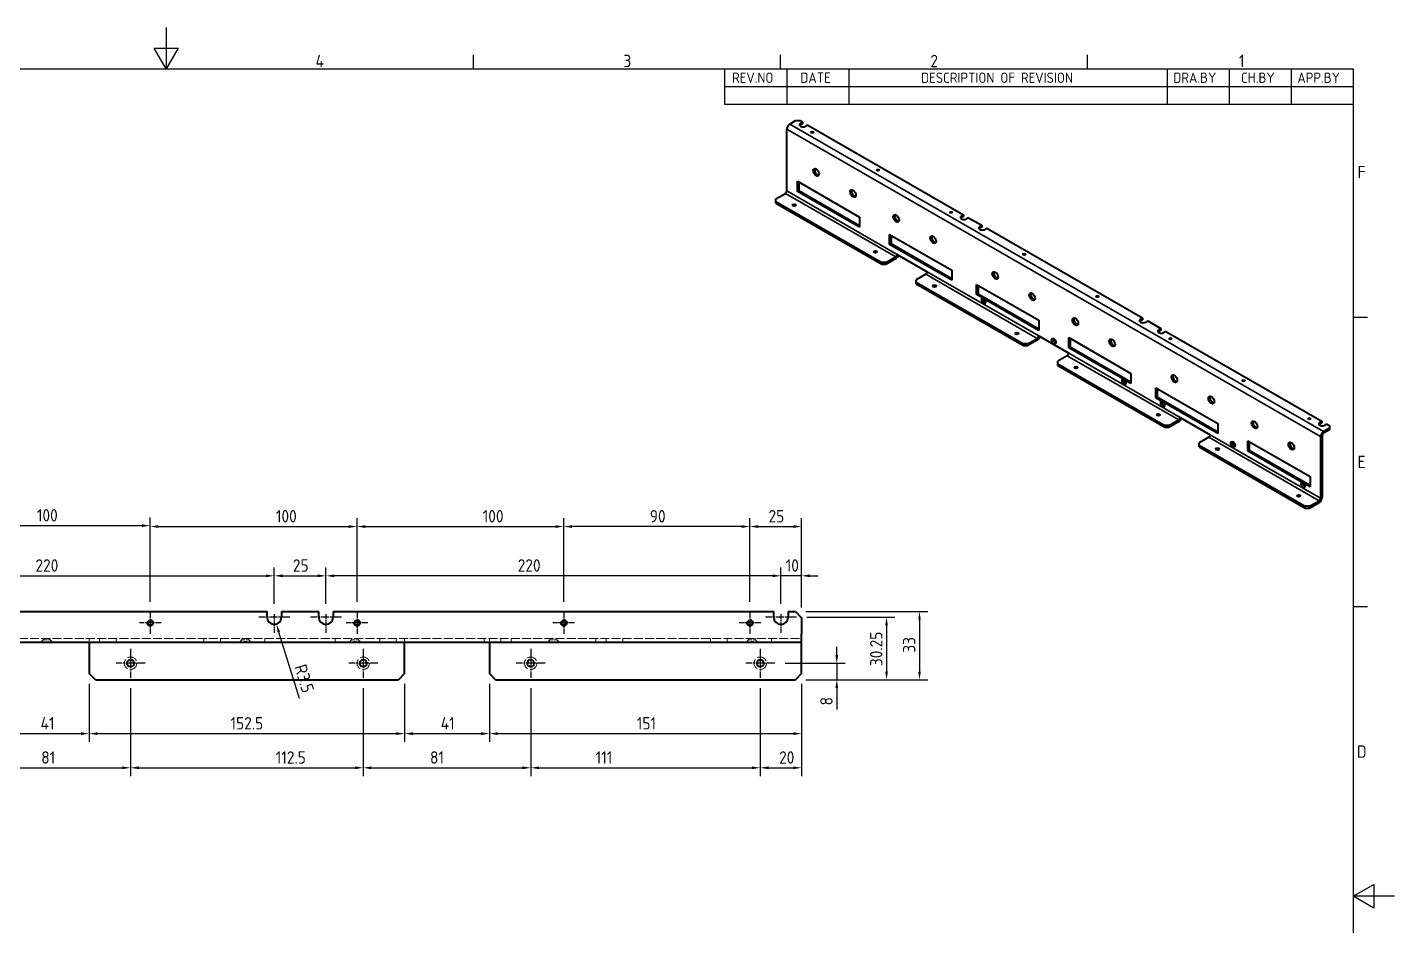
# Model space of a CAD drawing. Header units: millimetres. Extents: x 0 to 1188, y 0 to 840.
# Drawn here: x 527 to 1188, y 406 to 840 of the extents above; entities that cross this region are included whole.
import ezdxf

# ---------------------------------------------------------------- set-up
doc = ezdxf.new("R2010")
doc.units = ezdxf.units.MM
doc.header["$LTSCALE"] = 2
doc.linetypes.add('CHAIN', pattern=[0.3543, 0.2362, -0.0295, 0.0591, -0.0295])
doc.linetypes.add('DASHED', pattern=[0.2067, 0.1654, -0.0413])
doc.layers.get('0').update_dxf_attribs({"color": 3, "lineweight": 25})
for name, color, linetype, lineweight in [('가려진 것(ISO)', 2, 'DASHED', 18), ('가시적인 것(ISO)', 3, 'Continuous', 40), ('가시적인 좁은 것(ISO)', 3, 'Continuous', 35), ('경계(ISO)', 7, 'Continuous', 25), ('기호(ISO)', 5, 'Continuous', 25), ('중심 표식(ISO)', 1, 'Continuous', 25), ('치수(ISO)', 2, 'Continuous', 25)]:
    doc.layers.add(name, color=color, linetype=linetype, lineweight=lineweight)
doc.styles.add('ISO Proportiona M2B', font='isocp.shx')
doc.styles.add('문자 텍스트_M2B', font='isocp.shx')
doc.styles.add('치수 텍스트_PSTEK_POSCO', font='isocp.shx')
doc.dimstyles.new('치수_PSTEK_POSCO', dxfattribs={"dimscale": 2, "dimtxt": 3, "dimasz": 2, "dimexe": 2, "dimexo": 2.5, "dimgap": 1, "dimtad": 1, "dimrnd": 1e-08, "dimdsep": 46, "dimtxsty": '치수 텍스트_PSTEK_POSCO', "dimcen": 0.09, "dimdle": 10, "dimclrd": 7, "dimclre": 7, "dimclrt": 2, "dimadec": 1, "dimazin": 2, "dimtfac": 1, "dimtmove": 0, "dimatfit": 3, "dimfxl": 0, "dimtolj": 1, "dimlwd": -1, "dimlwe": -1, "dimarcsym": 0})

# ---------------------------------------------------------------- blocks, each defined once
blk = doc.blocks.new('경계 Default Border')
at = {"layer": '경계(ISO)'}
for p, q in [((371.25, 410), (371.25, 413.4)), ((445.5, 410), (445.5, 413.4)), ((519.75, 410), (519.75, 413.4)), ((584, 350), (587.4, 350)), ((584, 280), (587.4, 280))]:
    blk.add_line(p, q, dxfattribs=at)
at = {"layer": '경계(ISO)', "flags": 128}
for points in [[(297, 420), (297, 410), (294.11, 415), (299.89, 415), (297, 410)], [(10, 10), (10, 410), (584, 410), (584, 10), (10, 10)], [(594, 210), (584, 210), (589, 212.89), (589, 207.11), (584, 210)]]:
    blk.add_lwpolyline(points, dxfattribs=at)
at = {"layer": '경계(ISO)', "color": 2, "char_height": 3, "attachment_point": 7, "style": '문자 텍스트_M2B'}
for s, insert in [('4', (333.1, 410.4)), ('3', (407.54, 410.37)), ('2', (481.75, 410.37)), ('1', (556.36, 410.4)), ('F', (585.04, 383.5)), ('E', (585.04, 313.47)), ('D', (584.88, 243.47))]:
    blk.add_mtext(s, dxfattribs=dict(at, insert=insert))
blk = doc.blocks.new('리비전 내역')
at = {"layer": '기호(ISO)'}
for p, q in [((432, 410), (584, 410)), ((432, 410), (432, 405.72)), ((447, 410), (447, 405.72)), ((462, 410), (462, 405.72)), ((539, 410), (539, 405.72)), ((554, 410), (554, 405.72)), ((569, 410), (569, 405.72)), ((584, 410), (584, 405.72)), ((432, 405.72), (584, 405.72)), ((432, 405.72), (432, 401.44)), ((447, 405.72), (447, 401.44)), ((462, 405.72), (462, 401.44)), ((539, 405.72), (539, 401.44)), ((554, 405.72), (554, 401.44)), ((569, 405.72), (569, 401.44)), ((584, 405.72), (584, 401.44)), ((432, 401.44), (584, 401.44))]:
    blk.add_line(p, q, dxfattribs=at)
at = {"layer": '기호(ISO)', "color": 2, "char_height": 2.5, "attachment_point": 7, "style": 'ISO Proportiona M2B'}
for s, insert in [('REV.NO', (433.79, 406.58)), ('DATE', (450.31, 406.58)), ('DESCRIPTION OF REVISION', (479.51, 406.58)), ('DRA.BY', (540.48, 406.58)), ('CH.BY', (556.86, 406.58)), ('APP.BY', (570.48, 406.58))]:
    blk.add_mtext(s, dxfattribs=dict(at, insert=insert))
blk = doc.blocks.new('*D38')
at = {"layer": 'Defpoints', "color": 0, "transparency": 16777216}
for p in [(646.23, 574.91), (426.23, 556.41), (646.23, 556.41)]:
    blk.add_point(p, dxfattribs=at)
at = {"layer": '치수(ISO)', "color": 7, "transparency": 16777216}
for p, q in [((426.23, 561.41), (426.23, 578.91)), ((646.23, 561.41), (646.23, 578.91)), ((430.23, 574.91), (642.23, 574.91))]:
    blk.add_line(p, q, dxfattribs=at)
for points in [[(430.23, 575.58), (430.23, 574.25), (426.23, 574.91)], [(642.23, 575.58), (642.23, 574.25), (646.23, 574.91)]]:
    blk.add_solid(points, dxfattribs=at)
at = {"layer": '치수(ISO)', "color": 2, "transparency": 16777216, "insert": (530.75, 579.91), "char_height": 6, "attachment_point": 4, "style": '치수 텍스트_PSTEK_POSCO'}
blk.add_mtext('\\A1;220', dxfattribs=at)
blk = doc.blocks.new('*D39')
at = {"layer": 'Defpoints', "color": 0, "transparency": 16777216}
for p in [(671.23, 574.91), (646.23, 556.41), (671.23, 556.41)]:
    blk.add_point(p, dxfattribs=at)
at = {"layer": '치수(ISO)', "color": 7, "transparency": 16777216}
for p, q in [((646.23, 561.41), (646.23, 578.91)), ((671.23, 561.41), (671.23, 578.91)), ((650.23, 574.91), (667.23, 574.91))]:
    blk.add_line(p, q, dxfattribs=at)
for points in [[(650.23, 575.58), (650.23, 574.25), (646.23, 574.91)], [(667.23, 575.58), (667.23, 574.25), (671.23, 574.91)]]:
    blk.add_solid(points, dxfattribs=at)
at = {"layer": '치수(ISO)', "color": 2, "transparency": 16777216, "insert": (655.23, 579.91), "char_height": 6, "attachment_point": 4, "style": '치수 텍스트_PSTEK_POSCO'}
blk.add_mtext('\\A1;25', dxfattribs=at)
blk = doc.blocks.new('*D41')
at = {"layer": 'Defpoints', "color": 0, "transparency": 16777216}
for p in [(586.23, 599.16), (486.23, 557.39), (586.23, 557.39)]:
    blk.add_point(p, dxfattribs=at)
at = {"layer": '치수(ISO)', "color": 7, "transparency": 16777216}
for p, q in [((486.23, 562.39), (486.23, 603.16)), ((586.23, 562.39), (586.23, 603.16)), ((490.23, 599.16), (582.23, 599.16))]:
    blk.add_line(p, q, dxfattribs=at)
for points in [[(490.23, 599.83), (490.23, 598.5), (486.23, 599.16)], [(582.23, 599.83), (582.23, 598.5), (586.23, 599.16)]]:
    blk.add_solid(points, dxfattribs=at)
at = {"layer": '치수(ISO)', "color": 2, "transparency": 16777216, "insert": (531.43, 604.16), "char_height": 6, "attachment_point": 4, "style": '치수 텍스트_PSTEK_POSCO'}
blk.add_mtext('\\A1;100', dxfattribs=at)
blk = doc.blocks.new('*D42')
at = {"layer": 'Defpoints', "color": 0, "transparency": 16777216}
for p in [(686.23, 598.72), (586.23, 557.39), (686.23, 557.39)]:
    blk.add_point(p, dxfattribs=at)
at = {"layer": '치수(ISO)', "color": 7, "transparency": 16777216}
for p, q in [((586.23, 562.39), (586.23, 602.72)), ((686.23, 562.39), (686.23, 602.72)), ((590.23, 598.72), (682.23, 598.72))]:
    blk.add_line(p, q, dxfattribs=at)
for points in [[(590.23, 599.38), (590.23, 598.05), (586.23, 598.72)], [(682.23, 599.38), (682.23, 598.05), (686.23, 598.72)]]:
    blk.add_solid(points, dxfattribs=at)
at = {"layer": '치수(ISO)', "color": 2, "transparency": 16777216, "insert": (647.01, 603.72), "char_height": 6, "attachment_point": 4, "style": '치수 텍스트_PSTEK_POSCO'}
blk.add_mtext('\\A1;100', dxfattribs=at)
blk = doc.blocks.new('*D43')
at = {"layer": 'Defpoints', "color": 0, "transparency": 16777216}
for p in [(646.23, 554.91), (647.27, 551.57)]:
    blk.add_point(p, dxfattribs=at)
at = {"layer": '치수(ISO)', "color": 7, "transparency": 16777216}
blk.add_line((658.47, 515.6), (648.46, 547.75), dxfattribs=at)
blk.add_solid([(649.1, 547.95), (647.83, 547.55), (647.27, 551.57)], dxfattribs=at)
at = {"layer": '치수(ISO)', "color": 2, "transparency": 16777216, "insert": (658.66, 531.84), "char_height": 6, "attachment_point": 4, "rotation": 287.29811, "style": '치수 텍스트_PSTEK_POSCO'}
blk.add_mtext('\\A1;R3.5', dxfattribs=at)
blk = doc.blocks.new('*D60')
at = {"layer": 'Defpoints', "color": 0, "transparency": 16777216}
for p in [(786.23, 598.72), (686.23, 557.39), (786.23, 557.66)]:
    blk.add_point(p, dxfattribs=at)
at = {"layer": '치수(ISO)', "color": 7, "transparency": 16777216}
for p, q in [((686.23, 562.39), (686.23, 602.72)), ((786.23, 562.66), (786.23, 602.72)), ((690.23, 598.72), (782.23, 598.72))]:
    blk.add_line(p, q, dxfattribs=at)
for points in [[(690.23, 599.38), (690.23, 598.05), (686.23, 598.72)], [(782.23, 599.38), (782.23, 598.05), (786.23, 598.72)]]:
    blk.add_solid(points, dxfattribs=at)
at = {"layer": '치수(ISO)', "color": 2, "transparency": 16777216, "insert": (747.01, 603.72), "char_height": 6, "attachment_point": 4, "style": '치수 텍스트_PSTEK_POSCO'}
blk.add_mtext('\\A1;100', dxfattribs=at)
blk = doc.blocks.new('*D61')
at = {"layer": 'Defpoints', "color": 0, "transparency": 16777216}
for p in [(671.23, 574.91), (671.23, 556.41), (891.23, 556.41)]:
    blk.add_point(p, dxfattribs=at)
at = {"layer": '치수(ISO)', "color": 7, "transparency": 16777216}
for p, q in [((671.23, 561.41), (671.23, 578.91)), ((891.23, 561.41), (891.23, 578.91)), ((887.23, 574.91), (675.23, 574.91))]:
    blk.add_line(p, q, dxfattribs=at)
for points in [[(675.23, 575.58), (675.23, 574.25), (671.23, 574.91)], [(887.23, 575.58), (887.23, 574.25), (891.23, 574.91)]]:
    blk.add_solid(points, dxfattribs=at)
at = {"layer": '치수(ISO)', "color": 2, "transparency": 16777216, "insert": (763.96, 579.91), "char_height": 6, "attachment_point": 4, "style": '치수 텍스트_PSTEK_POSCO'}
blk.add_mtext('\\A1;220', dxfattribs=at)
blk = doc.blocks.new('*D64')
at = {"layer": 'Defpoints', "color": 0, "transparency": 16777216}
for p in [(898.73, 554.91), (898.23, 524.66), (942.3, 524.66)]:
    blk.add_point(p, dxfattribs=at)
at = {"layer": '치수(ISO)', "color": 7, "transparency": 16777216}
for p, q in [((903.73, 554.91), (946.3, 554.91)), ((942.3, 550.91), (942.3, 528.66)), ((903.23, 524.66), (946.3, 524.66))]:
    blk.add_line(p, q, dxfattribs=at)
for points in [[(941.64, 550.91), (942.97, 550.91), (942.3, 554.91)], [(941.64, 528.66), (942.97, 528.66), (942.3, 524.66)]]:
    blk.add_solid(points, dxfattribs=at)
at = {"layer": '치수(ISO)', "color": 2, "transparency": 16777216, "insert": (937.3, 531.26), "char_height": 6, "attachment_point": 4, "rotation": 90, "style": '치수 텍스트_PSTEK_POSCO'}
blk.add_mtext('\\A1;30.25', dxfattribs=at)
blk = doc.blocks.new('*D66')
at = {"layer": 'Defpoints', "color": 0, "transparency": 16777216}
for p in [(898.23, 557.66), (898.23, 524.66), (958.23, 524.66)]:
    blk.add_point(p, dxfattribs=at)
at = {"layer": '치수(ISO)', "color": 7, "transparency": 16777216}
for p, q in [((903.23, 557.66), (962.23, 557.66)), ((958.23, 553.66), (958.23, 528.66)), ((903.23, 524.66), (962.23, 524.66))]:
    blk.add_line(p, q, dxfattribs=at)
for points in [[(957.57, 553.66), (958.9, 553.66), (958.23, 557.66)], [(957.57, 528.66), (958.9, 528.66), (958.23, 524.66)]]:
    blk.add_solid(points, dxfattribs=at)
at = {"layer": '치수(ISO)', "color": 2, "transparency": 16777216, "insert": (953.23, 537.74), "char_height": 6, "attachment_point": 4, "rotation": 90, "style": '치수 텍스트_PSTEK_POSCO'}
blk.add_mtext('\\A1;33', dxfattribs=at)
blk = doc.blocks.new('*D69')
at = {"layer": 'Defpoints', "color": 0, "transparency": 16777216}
for p in [(576.73, 525.66), (689.23, 525.66), (689.23, 482.11)]:
    blk.add_point(p, dxfattribs=at)
at = {"layer": '치수(ISO)', "color": 7, "transparency": 16777216}
for p, q in [((576.73, 520.66), (576.73, 478.11)), ((689.23, 520.66), (689.23, 478.11)), ((580.73, 482.11), (685.23, 482.11))]:
    blk.add_line(p, q, dxfattribs=at)
for points in [[(580.73, 482.78), (580.73, 481.45), (576.73, 482.11)], [(685.23, 482.78), (685.23, 481.45), (689.23, 482.11)]]:
    blk.add_solid(points, dxfattribs=at)
at = {"layer": '치수(ISO)', "color": 2, "transparency": 16777216, "insert": (646.91, 487.11), "char_height": 6, "attachment_point": 4, "style": '치수 텍스트_PSTEK_POSCO'}
blk.add_mtext('\\A1;112.5', dxfattribs=at)
blk = doc.blocks.new('*D70')
at = {"layer": 'Defpoints', "color": 0, "transparency": 16777216}
for p in [(689.23, 525.66), (770.23, 525.66), (770.23, 482.11)]:
    blk.add_point(p, dxfattribs=at)
at = {"layer": '치수(ISO)', "color": 7, "transparency": 16777216}
for p, q in [((689.23, 520.66), (689.23, 478.11)), ((770.23, 520.66), (770.23, 478.11)), ((693.23, 482.11), (766.23, 482.11))]:
    blk.add_line(p, q, dxfattribs=at)
for points in [[(693.23, 482.78), (693.23, 481.45), (689.23, 482.11)], [(766.23, 482.78), (766.23, 481.45), (770.23, 482.11)]]:
    blk.add_solid(points, dxfattribs=at)
at = {"layer": '치수(ISO)', "color": 2, "transparency": 16777216, "insert": (721.53, 487.11), "char_height": 6, "attachment_point": 4, "style": '치수 텍스트_PSTEK_POSCO'}
blk.add_mtext('\\A1;81', dxfattribs=at)
blk = doc.blocks.new('*D71')
at = {"layer": 'Defpoints', "color": 0, "transparency": 16777216}
for p in [(770.23, 525.66), (881.23, 525.66), (881.23, 482.11)]:
    blk.add_point(p, dxfattribs=at)
at = {"layer": '치수(ISO)', "color": 7, "transparency": 16777216}
for p, q in [((770.23, 520.66), (770.23, 478.11)), ((881.23, 520.66), (881.23, 478.11)), ((774.23, 482.11), (877.23, 482.11))]:
    blk.add_line(p, q, dxfattribs=at)
for points in [[(774.23, 482.78), (774.23, 481.45), (770.23, 482.11)], [(877.23, 482.78), (877.23, 481.45), (881.23, 482.11)]]:
    blk.add_solid(points, dxfattribs=at)
at = {"layer": '치수(ISO)', "color": 2, "transparency": 16777216, "insert": (801.63, 487.11), "char_height": 6, "attachment_point": 4, "style": '치수 텍스트_PSTEK_POSCO'}
blk.add_mtext('\\A1;111', dxfattribs=at)
blk = doc.blocks.new('*D72')
at = {"layer": 'Defpoints', "color": 0, "transparency": 16777216}
for p in [(881.23, 525.66), (901.23, 527.66), (901.23, 482.11)]:
    blk.add_point(p, dxfattribs=at)
at = {"layer": '치수(ISO)', "color": 7, "transparency": 16777216}
for p, q in [((901.23, 522.66), (901.23, 478.11)), ((881.23, 520.66), (881.23, 478.11)), ((885.23, 482.11), (897.23, 482.11))]:
    blk.add_line(p, q, dxfattribs=at)
for points in [[(885.23, 482.78), (885.23, 481.45), (881.23, 482.11)], [(897.23, 482.78), (897.23, 481.45), (901.23, 482.11)]]:
    blk.add_solid(points, dxfattribs=at)
at = {"layer": '치수(ISO)', "color": 2, "transparency": 16777216, "insert": (890.35, 487.11), "char_height": 6, "attachment_point": 4, "style": '치수 텍스트_PSTEK_POSCO'}
blk.add_mtext('\\A1;20', dxfattribs=at)
blk = doc.blocks.new('*D76')
at = {"layer": 'Defpoints', "color": 0, "transparency": 16777216}
for p in [(515.73, 527.66), (556.73, 527.66), (556.73, 498.63)]:
    blk.add_point(p, dxfattribs=at)
at = {"layer": '치수(ISO)', "color": 7, "transparency": 16777216}
for p, q in [((515.73, 522.66), (515.73, 494.63)), ((556.73, 522.66), (556.73, 494.63)), ((519.73, 498.63), (552.73, 498.63))]:
    blk.add_line(p, q, dxfattribs=at)
for points in [[(519.73, 499.3), (519.73, 497.96), (515.73, 498.63)], [(552.73, 499.3), (552.73, 497.96), (556.73, 498.63)]]:
    blk.add_solid(points, dxfattribs=at)
at = {"layer": '치수(ISO)', "color": 2, "transparency": 16777216, "insert": (533.23, 503.63), "char_height": 6, "attachment_point": 4, "style": '치수 텍스트_PSTEK_POSCO'}
blk.add_mtext('\\A1;41', dxfattribs=at)
blk = doc.blocks.new('*D93')
at = {"layer": 'Defpoints', "color": 0, "transparency": 16777216}
for p in [(786.23, 598.72), (786.23, 557.39), (876.23, 557.39)]:
    blk.add_point(p, dxfattribs=at)
at = {"layer": '치수(ISO)', "color": 7, "transparency": 16777216}
for p, q in [((786.23, 562.39), (786.23, 602.72)), ((876.23, 562.39), (876.23, 602.72)), ((872.23, 598.72), (790.23, 598.72))]:
    blk.add_line(p, q, dxfattribs=at)
for points in [[(790.23, 599.38), (790.23, 598.05), (786.23, 598.72)], [(872.23, 599.38), (872.23, 598.05), (876.23, 598.72)]]:
    blk.add_solid(points, dxfattribs=at)
at = {"layer": '치수(ISO)', "color": 2, "transparency": 16777216, "insert": (827.81, 603.72), "char_height": 6, "attachment_point": 4, "style": '치수 텍스트_PSTEK_POSCO'}
blk.add_mtext('\\A1;90', dxfattribs=at)
blk = doc.blocks.new('*D94')
at = {"layer": 'Defpoints', "color": 0, "transparency": 16777216}
for p in [(901.23, 598.72), (876.23, 557.39), (901.23, 554.66)]:
    blk.add_point(p, dxfattribs=at)
at = {"layer": '치수(ISO)', "color": 7, "transparency": 16777216}
for p, q in [((876.23, 562.39), (876.23, 602.72)), ((901.23, 559.66), (901.23, 602.72)), ((880.23, 598.72), (897.23, 598.72))]:
    blk.add_line(p, q, dxfattribs=at)
for points in [[(880.23, 599.38), (880.23, 598.05), (876.23, 598.72)], [(897.23, 599.38), (897.23, 598.05), (901.23, 598.72)]]:
    blk.add_solid(points, dxfattribs=at)
at = {"layer": '치수(ISO)', "color": 2, "transparency": 16777216, "insert": (885.23, 603.72), "char_height": 6, "attachment_point": 4, "style": '치수 텍스트_PSTEK_POSCO'}
blk.add_mtext('\\A1;25', dxfattribs=at)
blk = doc.blocks.new('*D95')
at = {"layer": 'Defpoints', "color": 0, "transparency": 16777216}
for p in [(888.23, 532.66), (918.23, 532.66), (898.23, 524.66)]:
    blk.add_point(p, dxfattribs=at)
at = {"layer": '치수(ISO)', "color": 7, "transparency": 16777216}
for p, q in [((918.23, 536.66), (918.23, 540.66)), ((893.23, 532.66), (922.23, 532.66)), ((918.23, 532.66), (918.23, 524.66)), ((903.23, 524.66), (922.23, 524.66)), ((918.23, 520.66), (918.23, 510.26))]:
    blk.add_line(p, q, dxfattribs=at)
for points in [[(917.57, 536.66), (918.9, 536.66), (918.23, 532.66)], [(917.57, 520.66), (918.9, 520.66), (918.23, 524.66)]]:
    blk.add_solid(points, dxfattribs=at)
at = {"layer": '치수(ISO)', "color": 2, "transparency": 16777216, "insert": (913.23, 512.26), "char_height": 6, "attachment_point": 4, "rotation": 90, "style": '치수 텍스트_PSTEK_POSCO'}
blk.add_mtext('\\A1;8', dxfattribs=at)
blk = doc.blocks.new('*D99')
at = {"layer": 'Defpoints', "color": 0, "transparency": 16777216}
for p in [(891.23, 574.91), (891.23, 556.41), (901.23, 554.66)]:
    blk.add_point(p, dxfattribs=at)
at = {"layer": '치수(ISO)', "color": 7, "transparency": 16777216}
for p, q in [((891.23, 561.41), (891.23, 578.91)), ((901.23, 559.66), (901.23, 578.91)), ((887.23, 574.91), (883.23, 574.91)), ((901.23, 574.91), (891.23, 574.91)), ((905.23, 574.91), (909.23, 574.91))]:
    blk.add_line(p, q, dxfattribs=at)
for points in [[(887.23, 575.58), (887.23, 574.25), (891.23, 574.91)], [(905.23, 575.58), (905.23, 574.25), (901.23, 574.91)]]:
    blk.add_solid(points, dxfattribs=at)
at = {"layer": '치수(ISO)', "color": 2, "transparency": 16777216, "insert": (893.53, 579.91), "char_height": 6, "attachment_point": 4, "style": '치수 텍스트_PSTEK_POSCO'}
blk.add_mtext('\\A1;10', dxfattribs=at)
blk = doc.blocks.new('*D102')
at = {"layer": 'Defpoints', "color": 0, "transparency": 16777216}
for p in [(495.73, 526.96), (576.73, 525.66), (576.73, 482.11)]:
    blk.add_point(p, dxfattribs=at)
at = {"layer": '치수(ISO)', "color": 7, "transparency": 16777216}
for p, q in [((495.73, 521.96), (495.73, 478.11)), ((576.73, 520.66), (576.73, 478.11)), ((499.73, 482.11), (572.73, 482.11))]:
    blk.add_line(p, q, dxfattribs=at)
for points in [[(499.73, 482.78), (499.73, 481.45), (495.73, 482.11)], [(572.73, 482.78), (572.73, 481.45), (576.73, 482.11)]]:
    blk.add_solid(points, dxfattribs=at)
at = {"layer": '치수(ISO)', "color": 2, "transparency": 16777216, "insert": (533.53, 487.11), "char_height": 6, "attachment_point": 4, "style": '치수 텍스트_PSTEK_POSCO'}
blk.add_mtext('\\A1;81', dxfattribs=at)
blk = doc.blocks.new('*D103')
at = {"layer": 'Defpoints', "color": 0, "transparency": 16777216}
for p in [(556.73, 527.66), (709.23, 527.66), (709.23, 498.63)]:
    blk.add_point(p, dxfattribs=at)
at = {"layer": '치수(ISO)', "color": 7, "transparency": 16777216}
for p, q in [((556.73, 522.66), (556.73, 494.63)), ((709.23, 522.66), (709.23, 494.63)), ((560.73, 498.63), (705.23, 498.63))]:
    blk.add_line(p, q, dxfattribs=at)
for points in [[(560.73, 499.3), (560.73, 497.96), (556.73, 498.63)], [(705.23, 499.3), (705.23, 497.96), (709.23, 498.63)]]:
    blk.add_solid(points, dxfattribs=at)
at = {"layer": '치수(ISO)', "color": 2, "transparency": 16777216, "insert": (625.06, 503.63), "char_height": 6, "attachment_point": 4, "style": '치수 텍스트_PSTEK_POSCO'}
blk.add_mtext('\\A1;152.5', dxfattribs=at)
blk = doc.blocks.new('*D104')
at = {"layer": 'Defpoints', "color": 0, "transparency": 16777216}
for p in [(709.23, 527.66), (750.23, 527.66), (750.23, 498.63)]:
    blk.add_point(p, dxfattribs=at)
at = {"layer": '치수(ISO)', "color": 7, "transparency": 16777216}
for p, q in [((709.23, 522.66), (709.23, 494.63)), ((750.23, 522.66), (750.23, 494.63)), ((713.23, 498.63), (746.23, 498.63))]:
    blk.add_line(p, q, dxfattribs=at)
for points in [[(713.23, 499.3), (713.23, 497.96), (709.23, 498.63)], [(746.23, 499.3), (746.23, 497.96), (750.23, 498.63)]]:
    blk.add_solid(points, dxfattribs=at)
at = {"layer": '치수(ISO)', "color": 2, "transparency": 16777216, "insert": (726.73, 503.63), "char_height": 6, "attachment_point": 4, "style": '치수 텍스트_PSTEK_POSCO'}
blk.add_mtext('\\A1;41', dxfattribs=at)
blk = doc.blocks.new('*D105')
at = {"layer": 'Defpoints', "color": 0, "transparency": 16777216}
for p in [(750.23, 527.66), (901.23, 527.66), (901.23, 498.63)]:
    blk.add_point(p, dxfattribs=at)
at = {"layer": '치수(ISO)', "color": 7, "transparency": 16777216}
for p, q in [((750.23, 522.66), (750.23, 494.63)), ((901.23, 522.66), (901.23, 494.63)), ((754.23, 498.63), (897.23, 498.63))]:
    blk.add_line(p, q, dxfattribs=at)
for points in [[(754.23, 499.3), (754.23, 497.96), (750.23, 498.63)], [(897.23, 499.3), (897.23, 497.96), (901.23, 498.63)]]:
    blk.add_solid(points, dxfattribs=at)
at = {"layer": '치수(ISO)', "color": 2, "transparency": 16777216, "insert": (821.53, 503.63), "char_height": 6, "attachment_point": 4, "style": '치수 텍스트_PSTEK_POSCO'}
blk.add_mtext('\\A1;151', dxfattribs=at)

msp = doc.modelspace()

# ---------------------------------------------------------------- linework, layer by layer
at = {"layer": '가려진 것(ISO)', "ltscale": 13.080328}
msp.add_line((171.2322, 544.6626), (901.2322, 544.6626), dxfattribs=at)
at = {"layer": '가려진 것(ISO)', "ltscale": 1.750771}
for p, q in [((534.5322, 543.9626), (533.2322, 542.6626)), ((537.9322, 543.9626), (539.2322, 542.6626)), ((630.5322, 543.9626), (629.2322, 542.6626)), ((633.9322, 543.9626), (635.2322, 542.6626)), ((683.5322, 543.9626), (682.2322, 542.6626)), ((686.9322, 543.9626), (688.2322, 542.6626)), ((779.5322, 543.9626), (778.2322, 542.6626)), ((782.9322, 543.9626), (784.2322, 542.6626)), ((875.5322, 543.9626), (874.2322, 542.6626)), ((878.9322, 543.9626), (880.2322, 542.6626))]:
    msp.add_line(p, q, dxfattribs=at)
at = {"layer": '가려진 것(ISO)', "ltscale": 0.666544}
for p, q in [((534.5322, 544.6626), (534.5322, 543.9626)), ((537.9322, 544.6626), (537.9322, 543.9626)), ((630.5322, 544.6626), (630.5322, 543.9626)), ((633.9322, 544.6626), (633.9322, 543.9626)), ((683.5322, 544.6626), (683.5322, 543.9626)), ((686.9322, 544.6626), (686.9322, 543.9626)), ((779.5322, 544.6626), (779.5322, 543.9626)), ((782.9322, 544.6626), (782.9322, 543.9626)), ((875.5322, 544.6626), (875.5322, 543.9626)), ((878.9322, 544.6626), (878.9322, 543.9626))]:
    msp.add_line(p, q, dxfattribs=at)
at = {"layer": '가려진 것(ISO)', "ltscale": 5.086114}
for p, q in [((534.5322, 543.9626), (537.9322, 543.9626)), ((630.5322, 543.9626), (633.9322, 543.9626)), ((683.5322, 543.9626), (686.9322, 543.9626)), ((779.5322, 543.9626), (782.9322, 543.9626)), ((875.5322, 543.9626), (878.9322, 543.9626))]:
    msp.add_line(p, q, dxfattribs=at)
at = {"layer": '가려진 것(ISO)', "ltscale": 1.904597}
for p, q in [((556.7322, 542.6626), (556.7322, 544.6626)), ((561.7322, 544.6626), (561.7322, 542.6626)), ((569.7322, 544.6626), (569.7322, 542.6626)), ((612.2322, 544.6626), (612.2322, 542.6626)), ((620.2322, 544.6626), (620.2322, 542.6626)), ((641.7322, 542.6626), (641.7322, 544.6626)), ((675.7322, 542.6626), (675.7322, 544.6626)), ((697.2322, 544.6626), (697.2322, 542.6626)), ((705.2322, 544.6626), (705.2322, 542.6626)), ((709.2322, 544.6626), (709.2322, 542.6626)), ((747.7322, 544.6626), (747.7322, 542.6626)), ((750.2322, 542.6626), (750.2322, 544.6626)), ((755.7322, 544.6626), (755.7322, 542.6626)), ((760.7322, 542.6626), (760.7322, 544.6626)), ((801.7322, 542.6626), (801.7322, 544.6626)), ((806.7322, 544.6626), (806.7322, 542.6626)), ((814.7322, 544.6626), (814.7322, 542.6626)), ((857.2322, 544.6626), (857.2322, 542.6626)), ((865.2322, 544.6626), (865.2322, 542.6626)), ((886.7322, 542.6626), (886.7322, 544.6626))]:
    msp.add_line(p, q, dxfattribs=at)
at = {"layer": '가려진 것(ISO)', "ltscale": 15.198803}
for centre in [(576.7322, 532.6626), (689.2322, 532.6626), (770.2322, 532.6626), (881.2322, 532.6626)]:
    msp.add_circle(centre, 3, dxfattribs=at)
at = {"layer": '가려진 것(ISO)', "ltscale": 3.335423}
for points in [[(630.5739, 542.6626), (632.2322, 543.5792), (633.8905, 542.6626)], [(683.5739, 542.6626), (685.2322, 543.5792), (686.8905, 542.6626)], [(875.5739, 542.6626), (877.2322, 543.5792), (878.8905, 542.6626)]]:
    msp.add_rational_spline(points, [1, 1.2, 1], degree=2, dxfattribs=at)
at = {"layer": '가시적인 것(ISO)'}
for p, q in [((895.5158, 793.2857), (898.3442, 794.9145)), ((898.3442, 794.9145), (900.4655, 794.9145)), ((900.4655, 794.9145), (901.703, 794.2019)), ((900.7307, 793.642), (901.703, 794.2019)), ((901.703, 794.2019), (901.703, 793.3844)), ((894.1016, 760.9958), (894.1016, 790.8362)), ((901.703, 793.3844), (900.7307, 792.8245)), ((904.1778, 792.7767), (903.2056, 792.2168)), ((904.1778, 792.7767), (979.4847, 749.4104)), ((899.2281, 760.7006), (899.2281, 765.6059)), ((899.2281, 765.6059), (929.2801, 748.3001)), ((899.2281, 760.7006), (899.9352, 761.1078)), ((929.2801, 743.3948), (899.2281, 760.7006)), ((899.9352, 765.1987), (899.9352, 761.1078)), ((899.9352, 761.1078), (929.2801, 744.2092)), ((888.7983, 757.1243), (893.3944, 759.771)), ((888.7983, 755.9027), (888.7983, 757.1243)), ((888.7983, 755.9027), (940.0635, 726.381)), ((888.7983, 755.0851), (888.7983, 755.9027)), ((888.7983, 755.0851), (940.0635, 725.5634)), ((929.2801, 748.3001), (929.2801, 743.3948)), ((978.5124, 748.8505), (979.4847, 749.4104)), ((979.4847, 748.5928), (978.5124, 748.0329)), ((979.4847, 749.4104), (979.4847, 748.5928)), ((981.9596, 747.9852), (980.9873, 747.4253)), ((981.9596, 747.9852), (988.3235, 744.3204)), ((987.3513, 743.7606), (988.3235, 744.3204)), ((988.3235, 743.5029), (987.3513, 742.943)), ((988.3235, 744.3204), (988.3235, 743.5029)), ((990.7984, 742.8953), (989.8261, 742.3354)), ((990.7984, 742.8953), (1066.1053, 699.5289)), ((943.7758, 735.0473), (943.7758, 739.9526)), ((943.7758, 739.9526), (973.8278, 722.6468)), ((943.7758, 735.0473), (944.4829, 735.4545)), ((973.8278, 717.7415), (943.7758, 735.0473)), ((944.4829, 739.5454), (944.4829, 735.4545)), ((944.4829, 735.4545), (973.8278, 718.5559)), ((942.1848, 726.381), (946.781, 729.0278)), ((946.781, 728.2102), (942.1848, 725.5634)), ((947.4881, 730.2525), (961.9838, 721.905)), ((942.1848, 726.381), (940.0635, 726.381)), ((940.0635, 726.381), (940.0635, 725.5634)), ((940.0635, 725.5634), (942.1848, 725.5634)), ((942.1848, 725.5634), (942.1848, 726.381)), ((973.8278, 722.6468), (973.8278, 717.7415)), ((961.2767, 720.6802), (956.6805, 718.0335)), ((956.6805, 716.8119), (956.6805, 718.0335)), ((956.6805, 715.9943), (956.6805, 716.8119)), ((956.6805, 716.8119), (1008.4761, 686.9848)), ((956.6805, 715.9943), (1008.4761, 686.1672)), ((985.8487, 710.8192), (985.8487, 715.7244)), ((985.8487, 715.7244), (1015.9007, 698.4186)), ((986.5558, 715.3172), (986.5558, 711.2264)), ((985.8487, 710.8192), (986.5558, 711.2264)), ((988.6211, 709.2226), (985.8487, 710.8192)), ((986.5558, 711.2264), (1015.9007, 694.3277)), ((1015.9007, 693.5133), (989.7937, 708.5473)), ((1015.9007, 698.4186), (1015.9007, 693.5133)), ((1065.133, 698.969), (1066.1053, 699.5289)), ((1066.1053, 698.7114), (1065.133, 698.1515)), ((1066.1053, 699.5289), (1066.1053, 698.7114)), ((1068.5802, 698.1037), (1067.6079, 697.5438)), ((1068.5802, 698.1037), (1074.9441, 694.439)), ((1073.9718, 693.8791), (1074.9441, 694.439)), ((1074.9441, 694.439), (1074.9441, 693.6214)), ((1010.5974, 686.9848), (1015.1936, 689.6316)), ((1015.1936, 688.814), (1010.5974, 686.1672)), ((1015.9007, 690.8563), (1030.3964, 682.5088)), ((1030.3964, 685.1658), (1030.3964, 690.0711)), ((1030.3964, 690.0711), (1060.4484, 672.7653)), ((1031.1035, 689.6639), (1031.1035, 685.573)), ((1074.9441, 693.6214), (1073.9718, 693.0615)), ((1077.419, 693.0138), (1076.4467, 692.4539)), ((1077.419, 693.0138), (1152.7259, 649.6474)), ((1010.5974, 686.9848), (1008.4761, 686.9848)), ((1008.4761, 686.9848), (1008.4761, 686.1672)), ((1008.4761, 686.1672), (1010.5974, 686.1672)), ((1010.5974, 686.1672), (1010.5974, 686.9848)), ((1029.6893, 681.2841), (1025.0931, 678.6373)), ((1030.3964, 685.1658), (1031.1035, 685.573)), ((1056.5034, 670.1318), (1030.3964, 685.1658)), ((1031.1035, 685.573), (1060.4484, 668.6744)), ((1025.0931, 677.4157), (1025.0931, 678.6373)), ((1025.0931, 676.5982), (1025.0931, 677.4157)), ((1025.0931, 677.4157), (1076.8887, 647.5886)), ((1025.0931, 676.5982), (1076.8887, 646.7711)), ((1060.4484, 667.86), (1057.676, 669.4566)), ((1060.4484, 672.7653), (1060.4484, 667.86)), ((1072.4692, 660.9377), (1072.4692, 665.843)), ((1072.4692, 665.843), (1102.5213, 648.5371)), ((1072.4692, 660.9377), (1073.1763, 661.3449)), ((1073.1763, 665.4358), (1073.1763, 661.3449)), ((1073.1763, 661.3449), (1102.5213, 644.4463)), ((1075.2417, 659.3411), (1072.4692, 660.9377)), ((1102.5213, 643.6319), (1076.4143, 658.6659)), ((1079.01, 647.5886), (1083.6062, 650.2354)), ((1083.6062, 649.4178), (1079.01, 646.7711)), ((1084.3133, 651.4601), (1098.809, 643.1126)), ((1102.5213, 648.5371), (1102.5213, 643.6319)), ((1151.7536, 649.0875), (1152.7259, 649.6474)), ((1152.7259, 648.8299), (1151.7536, 648.27)), ((1152.7259, 649.6474), (1152.7259, 648.8299)), ((1155.2007, 648.2223), (1154.2285, 647.6624)), ((1155.2007, 648.2223), (1156.4382, 647.5097)), ((1079.01, 647.5886), (1076.8887, 647.5886)), ((1076.8887, 647.5886), (1076.8887, 646.7711)), ((1076.8887, 646.7711), (1079.01, 646.7711)), ((1079.01, 646.7711), (1079.01, 647.5886)), ((1098.1019, 641.8879), (1093.5057, 639.2411)), ((1152.1955, 642.2098), (1152.1955, 612.3693)), ((1152.9026, 642.617), (1152.9026, 612.7765)), ((1156.4382, 646.2881), (1153.6097, 644.6593)), ((1156.4382, 645.4705), (1153.6097, 643.8417)), ((1156.4382, 647.5097), (1156.4382, 646.2881)), ((1156.4382, 646.2881), (1156.4382, 645.4705)), ((1093.5057, 638.0195), (1093.5057, 639.2411)), ((1093.5057, 637.202), (1093.5057, 638.0195)), ((1093.5057, 638.0195), (1144.7709, 608.4978)), ((1093.5057, 637.202), (1144.7709, 607.6803)), ((1117.017, 635.2844), (1117.017, 640.1896)), ((1117.017, 640.1896), (1147.069, 622.8838)), ((1117.017, 635.2844), (1117.7241, 635.6915)), ((1143.1239, 620.2503), (1117.017, 635.2844)), ((1117.7241, 639.7824), (1117.7241, 635.6915)), ((1117.7241, 635.6915), (1147.069, 618.7929)), ((1147.069, 622.8838), (1147.069, 617.9785)), ((1147.069, 617.9785), (1144.2966, 619.5751)), ((1146.8922, 608.4978), (1144.7709, 608.4978)), ((1144.7709, 608.4978), (1144.7709, 607.6803)), ((1146.8922, 608.4978), (1151.4884, 611.1446)), ((1146.8922, 607.6803), (1151.4884, 610.327)), ((1146.8922, 607.6803), (1146.8922, 608.4978)), ((1144.7709, 607.6803), (1146.8922, 607.6803)), ((429.7322, 557.6626), (642.7322, 557.6626)), ((642.7322, 554.9126), (642.7322, 557.6626)), ((649.7322, 557.6626), (667.7322, 557.6626)), ((649.7322, 557.6626), (649.7322, 554.9126)), ((667.7322, 554.9126), (667.7322, 557.6626)), ((674.7322, 557.6626), (887.7322, 557.6626)), ((674.7322, 557.6626), (674.7322, 554.9126)), ((887.7322, 554.9126), (887.7322, 557.6626)), ((894.7322, 557.6626), (898.2322, 557.6626)), ((894.7322, 557.6626), (894.7322, 554.9126)), ((898.2322, 557.6626), (901.2322, 554.6626)), ((901.2322, 554.6626), (901.2322, 546.6626)), ((901.2322, 542.6626), (171.2322, 542.6626)), ((556.7322, 542.6626), (556.7322, 540.6626)), ((709.2322, 540.6626), (709.2322, 542.6626)), ((750.2322, 542.6626), (750.2322, 540.6626)), ((901.2322, 542.6626), (901.2322, 546.6626)), ((901.2322, 540.6626), (901.2322, 542.6626)), ((556.7322, 540.6626), (556.7322, 527.6626)), ((709.2322, 527.6626), (709.2322, 540.6626)), ((750.2322, 540.6626), (750.2322, 527.6626)), ((901.2322, 527.6626), (901.2322, 540.6626)), ((559.7322, 524.6626), (556.7322, 527.6626)), ((559.7322, 524.6626), (706.2322, 524.6626)), ((709.2322, 527.6626), (706.2322, 524.6626)), ((753.2322, 524.6626), (750.2322, 527.6626)), ((753.2322, 524.6626), (898.2322, 524.6626)), ((901.2322, 527.6626), (898.2322, 524.6626))]:
    msp.add_line(p, q, dxfattribs=at)
for centre, radius in [((586.2322, 552.1626), 1.2295), ((686.2322, 552.1626), 1.2295), ((786.2322, 552.1626), 1.2295), ((876.2322, 552.1626), 1.2295), ((576.7322, 532.6626), 1.7), ((689.2322, 532.6626), 1.7), ((770.2322, 532.6626), 1.7), ((881.2322, 532.6626), 1.7)]:
    msp.add_circle(centre, radius, dxfattribs=at)
for centre in [(646.2322, 554.9126), (671.2322, 554.9126), (891.2322, 554.9126)]:
    msp.add_arc(centre, 3.5, 180, 0, dxfattribs=at)
for centre, major_axis, ratio, start_param, end_param in [((901.9681, 792.9294), (-1.75, 0), 0.5758617, 5.49778714, 8.6393798), ((895.5158, 791.6506), (0.9981, 1.7332), 0.57809312, 0.78346445, 2.35426078), ((901.9681, 792.1119), (-1.75, 0), 0.5758617, 5.49778714, 5.86552092), ((908.9508, 770.3662), (-0.9981, 1.7332), 0.57809312, 0.36063847, 2.78095419), ((893.3944, 760.5886), (0.499, 0.8666), 0.57809312, 3.92505711, 5.49585344), ((926.8052, 760.0845), (-0.9981, 1.7332), 0.57809312, 0.36063847, 2.78095419), ((897.6371, 753.7841), (-0.85, 0), 0.5758617, 3.43821302, 5.98656494), ((897.6371, 753.2527), (-1.5, 0), 0.5758617, 4.17561444, 5.24916352), ((947.6649, 748.0723), (-0.9981, 1.7332), 0.57809312, 0.36063847, 2.78095419), ((979.7499, 748.1379), (-1.75, 0), 0.5758617, 5.49778714, 8.6393798), ((979.7499, 747.3204), (-1.75, 0), 0.5758617, 5.49778714, 5.86552092), ((988.5887, 743.048), (-1.75, 0), 0.5758617, 5.49778714, 8.6393798), ((988.5887, 742.2304), (-1.75, 0), 0.5758617, 5.49778714, 5.86552092), ((965.5193, 737.7906), (-0.9981, 1.7332), 0.57809312, 0.36063847, 2.78095419), ((936.8815, 731.1848), (-0.85, 0), 0.5758617, 3.43821302, 5.98656494), ((936.8815, 730.6534), (-1.5, 0), 0.5758617, 4.17561444, 5.24916352), ((946.781, 729.8453), (0.499, 0.8666), 0.57809312, 3.92505711, 5.49585344), ((946.781, 729.8453), (-0.9981, -1.7332), 0.57809312, 0.78346445, 1.93143197), ((961.2767, 721.4978), (-0.499, -0.8666), 0.57809312, 0.78346445, 2.35426078), ((995.5714, 720.4848), (-0.9981, 1.7332), 0.57809312, 0.36063847, 2.78095419), ((965.5193, 714.6934), (-0.85, 0), 0.5758617, 3.43821302, 5.98656494), ((965.5193, 714.162), (-1.5, 0), 0.5758617, 4.17561444, 5.24916352), ((989.2074, 707.863), (0.7485, -1.2999), 0.57809312, 2.94381374, 8.05562796), ((989.667, 708.1277), (-0.4242, 0.7366), 0.57809312, 5.71998966, 9.88001289), ((989.9145, 708.2702), (-0.4242, 0.7366), 0.57809312, 0.29485407, 2.84673858), ((1013.4258, 710.2031), (-0.9981, 1.7332), 0.57809312, 0.36063847, 2.78095419), ((1034.2855, 698.1908), (-0.9981, 1.7332), 0.57809312, 0.36063847, 2.78095419), ((1066.3704, 698.2564), (-1.75, 0), 0.5758617, 5.49778714, 8.6393798), ((1066.3704, 697.4389), (-1.75, 0), 0.5758617, 5.49778714, 5.86552092), ((1005.2941, 691.7886), (-0.85, 0), 0.5758617, 3.43821302, 5.98656494), ((1005.2941, 691.2572), (-1.5, 0), 0.5758617, 4.17561444, 5.24916352), ((1015.1936, 690.4491), (0.499, 0.8666), 0.57809312, 3.92505711, 5.49585344), ((1015.1936, 690.4491), (-0.9981, -1.7332), 0.57809312, 0.78346445, 1.93143197), ((1023.6082, 688.5823), (-0.4242, 0.7366), 0.57809312, 5.82795038, 9.88001289), ((1023.8557, 688.7248), (-0.4242, 0.7366), 0.57809312, 0.29485407, 2.84673858), ((1052.1399, 687.9091), (-0.9981, 1.7332), 0.57809312, 0.36063847, 2.78095419), ((1075.2093, 693.1665), (-1.75, 0), 0.5758617, 5.49778714, 8.6393798), ((1075.2093, 692.3489), (-1.75, 0), 0.5758617, 5.49778714, 5.86552092), ((1029.6893, 682.1016), (-0.499, -0.8666), 0.57809312, 0.78346445, 2.35426078), ((1033.9319, 675.2972), (-0.85, 0), 0.5758617, 3.43821302, 5.98656494), ((1033.9319, 674.7658), (-1.5, 0), 0.5758617, 4.17561444, 5.24916352), ((1057.0897, 668.7723), (0.7485, -1.2999), 0.57809312, 2.94381374, 8.05562796), ((1057.5493, 669.0369), (-0.4242, 0.7366), 0.57809312, 5.71998966, 9.88001289), ((1057.7968, 669.1795), (-0.4242, 0.7366), 0.57809312, 0.29485407, 2.84673858), ((1082.192, 670.6033), (-0.9981, 1.7332), 0.57809312, 0.36063847, 2.78095419), ((1100.0464, 660.3216), (-0.9981, 1.7332), 0.57809312, 0.36063847, 2.78095419), ((1075.828, 657.9816), (0.7485, -1.2999), 0.57809312, 2.94381374, 8.05562796), ((1076.2876, 658.2462), (-0.4242, 0.7366), 0.57809312, 5.71998966, 9.88001289), ((1076.5351, 658.3888), (-0.4242, 0.7366), 0.57809312, 0.29485407, 2.84673858), ((1073.7067, 652.3924), (-0.85, 0), 0.5758617, 3.43821302, 5.98656494), ((1073.7067, 651.861), (-1.5, 0), 0.5758617, 4.17561444, 5.24916352), ((1083.6062, 651.0529), (0.499, 0.8666), 0.57809312, 3.92505711, 5.49585344), ((1083.6062, 651.0529), (-0.9981, -1.7332), 0.57809312, 0.78346445, 1.93143197), ((1120.9061, 648.3093), (-0.9981, 1.7332), 0.57809312, 0.36063847, 2.78095419), ((1152.991, 648.375), (-1.75, 0), 0.5758617, 5.49778714, 8.6393798), ((1152.991, 647.5574), (-1.75, 0), 0.5758617, 5.49778714, 5.86552092), ((1098.1019, 642.7054), (-0.499, -0.8666), 0.57809312, 0.78346445, 2.35426078), ((1153.6097, 643.0242), (-0.9981, -1.7332), 0.57809312, 3.92505711, 5.49585344), ((1153.6097, 643.0242), (-0.499, -0.8666), 0.57809312, 3.92505711, 5.49585344), ((1102.3445, 635.901), (-0.85, 0), 0.5758617, 3.43821302, 5.98656494), ((1102.3445, 635.3696), (-1.5, 0), 0.5758617, 4.17561444, 5.24916352), ((1110.2287, 638.7009), (-0.4242, 0.7366), 0.57809312, 5.82795038, 9.88001289), ((1110.4762, 638.8434), (-0.4242, 0.7366), 0.57809312, 0.29485407, 2.84673858), ((1138.7605, 638.0276), (-0.9981, 1.7332), 0.57809312, 0.36063847, 2.78095419), ((1143.7103, 618.8908), (0.7485, -1.2999), 0.57809312, 2.94381374, 8.05562796), ((1144.1699, 619.1555), (-0.4242, 0.7366), 0.57809312, 5.71998966, 9.88001289), ((1144.4174, 619.298), (-0.4242, 0.7366), 0.57809312, 0.29485407, 2.84673858), ((1141.5889, 613.3016), (-0.85, 0), 0.5758617, 3.43821302, 5.98656494), ((1141.5889, 612.7702), (-1.5, 0), 0.5758617, 4.17561444, 5.24916352), ((1151.4884, 611.9621), (0.9981, 1.7332), 0.57809312, 3.92505711, 5.49585344), ((1151.4884, 611.9621), (0.499, 0.8666), 0.57809312, 3.92505711, 5.49585344)]:
    msp.add_ellipse(centre, major_axis=major_axis, ratio=ratio, start_param=start_param, end_param=end_param, dxfattribs=at)
for centre, major_axis, ratio in [((906.2991, 789.3156), (-0.6148, 0), 0.5758617), ((908.2437, 769.959), (0.9981, -1.7332), 0.57809312), ((938.119, 770.9918), (-0.6148, 0), 0.5758617), ((926.0981, 759.6773), (0.9981, -1.7332), 0.57809312), ((897.6371, 754.0703), (-0.85, 0), 0.5758617), ((946.9578, 747.6651), (0.9981, -1.7332), 0.57809312), ((973.4743, 750.632), (-0.6148, 0), 0.5758617), ((964.8122, 737.3834), (0.9981, -1.7332), 0.57809312), ((936.8815, 731.4709), (-0.85, 0), 0.5758617), ((1008.8296, 730.2722), (-0.6148, 0), 0.5758617), ((994.8643, 720.0776), (0.9981, -1.7332), 0.57809312), ((965.5193, 714.9795), (-0.85, 0), 0.5758617), ((1012.7187, 709.7959), (0.9981, -1.7332), 0.57809312), ((1044.185, 709.9124), (-0.6148, 0), 0.5758617), ((1033.5784, 697.7836), (0.9981, -1.7332), 0.57809312), ((1005.2941, 692.0747), (-0.85, 0), 0.5758617), ((1023.1485, 688.3176), (0.7485, -1.2999), 0.57809312), ((1051.4328, 687.5019), (0.9981, -1.7332), 0.57809312), ((1079.5403, 689.5526), (-0.6148, 0), 0.5758617), ((1033.9319, 675.5833), (-0.85, 0), 0.5758617), ((1081.4849, 670.1961), (0.9981, -1.7332), 0.57809312), ((1114.8956, 669.1928), (-0.6148, 0), 0.5758617), ((1099.3393, 659.9144), (0.9981, -1.7332), 0.57809312), ((1073.7067, 652.6786), (-0.85, 0), 0.5758617), ((1120.1989, 647.9021), (0.9981, -1.7332), 0.57809312), ((1146.7155, 650.869), (-0.6148, 0), 0.5758617), ((1102.3445, 636.1871), (-0.85, 0), 0.5758617), ((1109.7691, 638.4362), (0.7485, -1.2999), 0.57809312), ((1138.0534, 637.6204), (0.9981, -1.7332), 0.57809312), ((1141.5889, 613.5878), (-0.85, 0), 0.5758617)]:
    msp.add_ellipse(centre, major_axis=major_axis, ratio=ratio, dxfattribs=at)
for points in [[(988.6211, 709.2226), (989.5315, 709.0716), (989.7937, 708.5473)], [(1056.5034, 670.1318), (1057.4138, 669.9808), (1057.676, 669.4566)], [(1075.2417, 659.3411), (1076.1521, 659.1901), (1076.4143, 658.6659)], [(1143.1239, 620.2503), (1144.0343, 620.0993), (1144.2966, 619.5751)]]:
    msp.add_rational_spline(points, [1, 1.2, 1], degree=2, dxfattribs=at)
at = {"layer": '가시적인 좁은 것(ISO)'}
for p, q in [((900.7307, 793.642), (900.7307, 792.8245)), ((1152.1955, 642.2098), (894.1016, 790.8362)), ((895.5158, 793.2857), (1153.6097, 644.6593)), ((894.1016, 760.9958), (947.4881, 730.2525)), ((946.781, 729.0278), (893.3944, 759.771)), ((978.5124, 748.8505), (978.5124, 748.0329)), ((987.3513, 743.7606), (987.3513, 742.943)), ((961.9838, 721.905), (1015.9007, 690.8563)), ((1015.1936, 689.6316), (961.2767, 720.6802)), ((1065.133, 698.969), (1065.133, 698.1515)), ((1073.9718, 693.8791), (1073.9718, 693.0615)), ((1083.6062, 650.2354), (1029.6893, 681.2841)), ((1030.3964, 682.5088), (1084.3133, 651.4601)), ((1151.7536, 649.0875), (1151.7536, 648.27)), ((1151.4884, 611.1446), (1098.1019, 641.8879)), ((1098.809, 643.1126), (1152.1955, 612.3693)), ((1152.9026, 642.617), (1152.1955, 642.2098)), ((1153.6097, 644.6593), (1153.6097, 643.8417)), ((1151.4884, 610.327), (1151.4884, 611.1446)), ((1152.1955, 612.3693), (1152.9026, 612.7765))]:
    msp.add_line(p, q, dxfattribs=at)
for centre in [(586.2322, 552.1626), (686.2322, 552.1626), (786.2322, 552.1626), (876.2322, 552.1626)]:
    msp.add_arc(centre, 1.5, 170, 80, dxfattribs=at)
at = {"layer": '중심 표식(ISO)', "linetype": 'CHAIN', "ltscale": 5.810959}
for p, q in [((586.2322, 557.3921), (586.2322, 546.9331)), ((686.2322, 557.3921), (686.2322, 546.9331)), ((786.2322, 557.3921), (786.2322, 546.9331)), ((876.2322, 557.3921), (876.2322, 546.9331)), ((591.4617, 552.1626), (581.0027, 552.1626)), ((691.4617, 552.1626), (681.0027, 552.1626)), ((791.4617, 552.1626), (781.0027, 552.1626)), ((881.4617, 552.1626), (871.0027, 552.1626))]:
    msp.add_line(p, q, dxfattribs=at)
at = {"layer": '중심 표식(ISO)', "linetype": 'CHAIN', "ltscale": 5.000333}
for p, q in [((646.2322, 556.4126), (646.2322, 547.4126)), ((671.2322, 556.4126), (671.2322, 547.4126)), ((891.2322, 556.4126), (891.2322, 547.4126))]:
    msp.add_line(p, q, dxfattribs=at)
at = {"layer": '중심 표식(ISO)', "linetype": 'CHAIN', "ltscale": 8.333956}
for p, q in [((653.7322, 554.9126), (638.7322, 554.9126)), ((678.7322, 554.9126), (663.7322, 554.9126)), ((898.7322, 554.9126), (883.7322, 554.9126))]:
    msp.add_line(p, q, dxfattribs=at)
at = {"layer": '중심 표식(ISO)', "linetype": 'CHAIN', "ltscale": 7.778352}
for p, q in [((576.7322, 539.6626), (576.7322, 525.6626)), ((689.2322, 539.6626), (689.2322, 525.6626)), ((770.2322, 539.6626), (770.2322, 525.6626)), ((881.2322, 539.6626), (881.2322, 525.6626)), ((583.7322, 532.6626), (569.7322, 532.6626)), ((696.2322, 532.6626), (682.2322, 532.6626)), ((777.2322, 532.6626), (763.2322, 532.6626)), ((888.2322, 532.6626), (874.2322, 532.6626))]:
    msp.add_line(p, q, dxfattribs=at)

# ---------------------------------------------------------------- block references
at = {"xscale": 2, "yscale": 2, "zscale": 2}
msp.add_blockref('경계 Default Border', (0, 0), dxfattribs=at)
at = {"layer": '기호(ISO)', "xscale": 2, "yscale": 2, "zscale": 2}
msp.add_blockref('리비전 내역', (0, 0), dxfattribs=at)

# ---------------------------------------------------------------- dimensions: what is measured, and where the dimension line sits
at = {"layer": '치수(ISO)', "color": 7}
for base, p1, p2, angle, override, picture, middle in [((586.2322, 599.163), (486.2322, 557.3921), (586.2322, 557.3921), 180, {"dimdec": 2, "dimtp": 0, "dimtm": 0, "dimtdec": 2, "dimtofl": 0, "dimatfit": 1}, '*D41', (536.2322, 599.163)), ((686.2322, 598.718), (586.2322, 557.3921), (686.2322, 557.3921), 180, {"dimdec": 2, "dimtp": 0, "dimtm": 0, "dimtdec": 2, "dimtofl": 0, "dimatfit": 1}, '*D42', (651.8075, 598.718)), ((786.2322, 598.718), (686.2322, 557.3921), (786.2322, 557.6626), 180, {"dimdec": 2, "dimtp": 0, "dimtm": 0, "dimtdec": 2, "dimtofl": 0, "dimatfit": 1}, '*D60', (751.8075, 598.718)), ((786.2322, 598.718), (876.2322, 557.3921), (786.2322, 557.3921), 180, {"dimdec": 2, "dimtp": 0, "dimtm": 0, "dimtdec": 2, "dimtofl": 0, "dimatfit": 1}, '*D93', (831.2322, 598.718)), ((901.2322, 598.718), (876.2322, 557.3921), (901.2322, 554.6626), 180, {"dimdec": 2, "dimtp": 0, "dimtm": 0, "dimtdec": 2, "dimtofl": 0, "dimatfit": 1}, '*D94', (888.7322, 598.718)), ((646.2322, 574.9126), (426.2322, 556.4126), (646.2322, 556.4126), 180, {"dimdec": 2, "dimtp": 0, "dimtm": 0, "dimtdec": 2, "dimtofl": 0, "dimatfit": 1}, '*D38', (536.2322, 574.9126)), ((671.2322, 574.9126), (646.2322, 556.4126), (671.2322, 556.4126), 180, {"dimdec": 2, "dimtp": 0, "dimtm": 0, "dimtdec": 2, "dimtofl": 0, "dimatfit": 1}, '*D39', (658.7322, 574.9126)), ((671.2322, 574.9126), (891.2322, 556.4126), (671.2322, 556.4126), 180, {"dimdec": 2, "dimtp": 0, "dimtm": 0, "dimtdec": 2, "dimtofl": 0, "dimatfit": 1}, '*D61', (769.4418, 574.9126)), ((891.2322, 574.9126), (901.2322, 554.6626), (891.2322, 556.4126), 180, {"dimdec": 2, "dimtp": 0, "dimtm": 0, "dimtdec": 2, "dimtofl": 1, "dimatfit": 1}, '*D99', (896.2322, 574.9126)), ((958.2322, 524.6626), (898.2322, 557.6626), (898.2322, 524.6626), 270, {"dimdec": 2, "dimtp": 0, "dimtm": 0, "dimtdec": 2, "dimtofl": 0, "dimatfit": 1}, '*D66', (958.2322, 541.1626)), ((942.3041, 524.6626), (898.7322, 554.9126), (898.2322, 524.6626), 90, {"dimdec": 2, "dimtp": 0, "dimtm": 0, "dimtdec": 2, "dimtofl": 0, "dimatfit": 1}, '*D64', (942.3041, 539.7876)), ((918.2322, 532.6626), (898.2322, 524.6626), (888.2322, 532.6626), 270, {"dimdec": 2, "dimtp": 0, "dimtm": 0, "dimtdec": 2, "dimtofl": 1, "dimatfit": 1}, '*D95', (918.2322, 513.4626)), ((576.7322, 482.1144), (495.7322, 526.9626), (576.7322, 525.6626), 180, {"dimdec": 2, "dimtp": 0, "dimtm": 0, "dimtdec": 2, "dimtofl": 0, "dimatfit": 1}, '*D102', (536.2322, 482.1144)), ((556.7322, 498.6305), (515.7322, 527.6626), (556.7322, 527.6626), 180, {"dimdec": 2, "dimtp": 0, "dimtm": 0, "dimtdec": 2, "dimtofl": 0, "dimatfit": 1}, '*D76', (536.2322, 498.6305)), ((709.2322, 498.6305), (556.7322, 527.6626), (709.2322, 527.6626), 180, {"dimdec": 2, "dimtp": 0, "dimtm": 0, "dimtdec": 2, "dimtofl": 0, "dimatfit": 1}, '*D103', (632.9822, 498.6305)), ((689.2322, 482.1144), (576.7322, 525.6626), (689.2322, 525.6626), 180, {"dimdec": 2, "dimtp": 0, "dimtm": 0, "dimtdec": 2, "dimtofl": 0, "dimatfit": 1}, '*D69', (654.2322, 482.1144)), ((770.2322, 482.1144), (689.2322, 525.6626), (770.2322, 525.6626), 180, {"dimdec": 2, "dimtp": 0, "dimtm": 0, "dimtdec": 2, "dimtofl": 0, "dimatfit": 1}, '*D70', (724.2322, 482.1144)), ((750.2322, 498.6305), (709.2322, 527.6626), (750.2322, 527.6626), 180, {"dimdec": 2, "dimtp": 0, "dimtm": 0, "dimtdec": 2, "dimtofl": 0, "dimatfit": 1}, '*D104', (729.7322, 498.6305)), ((901.2322, 498.6305), (750.2322, 527.6626), (901.2322, 527.6626), 180, {"dimdec": 2, "dimtp": 0, "dimtm": 0, "dimtdec": 2, "dimtofl": 0, "dimatfit": 1}, '*D105', (825.7322, 498.6305)), ((881.2322, 482.1144), (770.2322, 525.6626), (881.2322, 525.6626), 180, {"dimdec": 2, "dimtp": 0, "dimtm": 0, "dimtdec": 2, "dimtofl": 0, "dimatfit": 1}, '*D71', (805.2322, 482.1144)), ((901.2322, 482.1144), (881.2322, 525.6626), (901.2322, 527.6626), 180, {"dimdec": 2, "dimtp": 0, "dimtm": 0, "dimtdec": 2, "dimtofl": 0, "dimatfit": 1}, '*D72', (893.7322, 482.1144))]:
    dim = msp.add_linear_dim(base=base, p1=p1, p2=p2, angle=angle, dimstyle='치수_PSTEK_POSCO', override=override, dxfattribs=at)
    dim.commit()
    dim.dimension.update_dxf_attribs({"geometry": picture, "text_midpoint": middle, "dimtype": 160})
dim = msp.add_radius_dim(center=(646.2322, 554.9126), mpoint=(647.2729, 551.5709), dimstyle='치수_PSTEK_POSCO', override={"dimdec": 2, "dimcen": 0, "dimtp": 0, "dimtm": 0, "dimtdec": 2, "dimtofl": 0}, dxfattribs=at)
dim.commit()
dim.dimension.update_dxf_attribs({"geometry": '*D43', "text_midpoint": (655.8807, 523.9311), "dimtype": 164})

doc.saveas('drawing.dxf')
